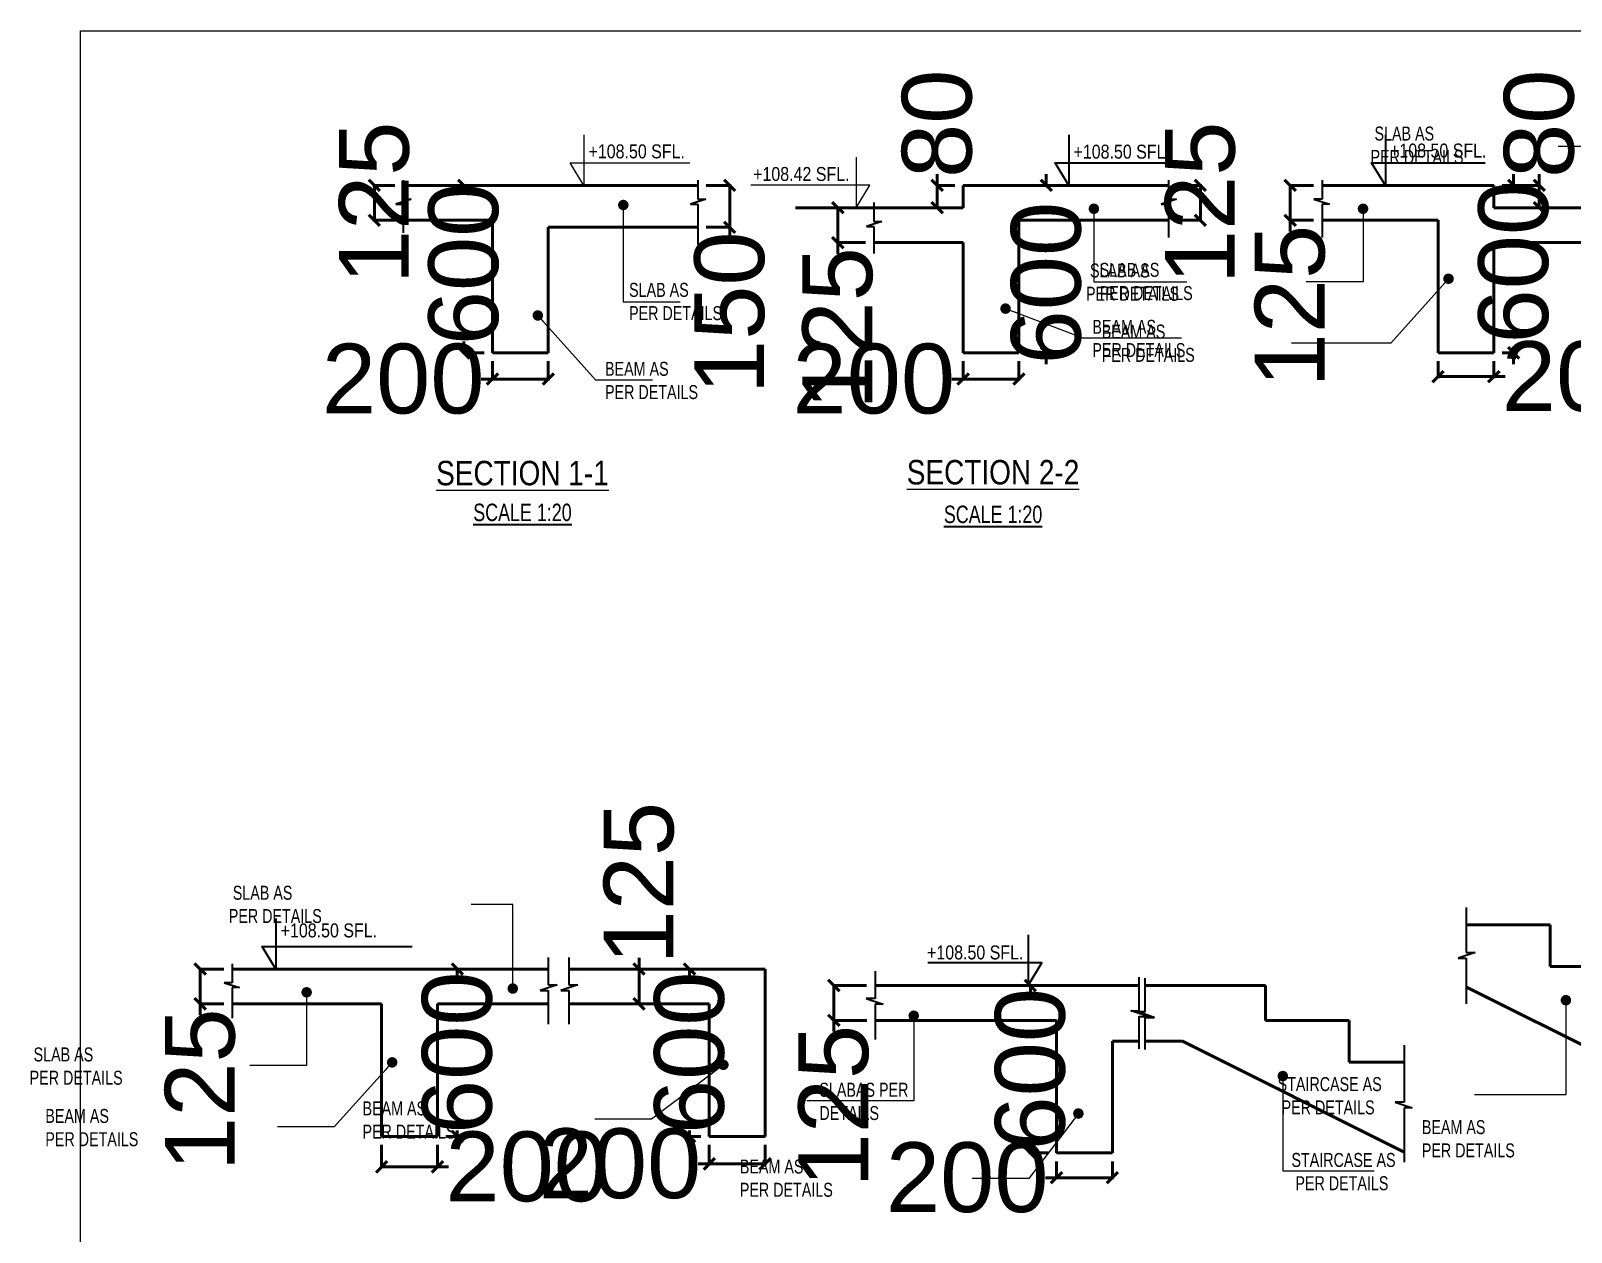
# Model space of a CAD drawing. Header units: millimetres. Extents: x -29 to 37328, y -5 to 79129.
# Drawn here: x 11414 to 16933, y 10582 to 14886 of the extents above; entities that cross this region are included whole.
import ezdxf

# ---------------------------------------------------------------- set-up
doc = ezdxf.new("R2010")
doc.units = ezdxf.units.MM
for name, color, linetype in [('HAT', 8, 'Continuous'), ('S - HATCH', 8, 'Continuous'), ('S - TXT-1', 6, 'Continuous'), ('TEMP', 8, 'Continuous'), ('TEXT', 7, 'Continuous')]:
    doc.layers.add(name, color=color, linetype=linetype)
for name, color, linetype, lineweight in [('S - COL', 5, 'Continuous', 40), ('S - DIM', 253, 'Continuous', 13), ('S - SEC CUT', 5, 'Continuous', 13), ('S - SEC CUT TXT', 1, 'Continuous', 13), ('STR-Stair', 1, 'Continuous', 13)]:
    doc.layers.add(name, color=color, linetype=linetype, lineweight=lineweight)
doc.styles.add('SD', font='ARIALNB.TTF')
doc.styles.add('SED', font='ARIALN.TTF', dxfattribs={"height": 50})
doc.styles.add('SOBHA', font='arial.ttf')
doc.styles.add('sobha.sed', font='swisscl.ttf')
doc.dimstyles.new('S--20', dxfattribs={"dimscale": 20, "dimtxt": 12.5, "dimasz": 2, "dimexe": 0.25, "dimexo": 1.5, "dimgap": 0.1, "dimtad": 0, "dimdec": 0, "dimrnd": 0.0005, "dimzin": 0, "dimdsep": 46, "dimtxsty": 'SOBHA', "dimblk": 'OBLIQUE', "dimcen": 0.09, "dimclrd": 8, "dimclre": 8, "dimclrt": 4, "dimadec": 0, "dimazin": 0, "dimtfac": 1, "dimtdec": 0, "dimtofl": 0, "dimtmove": 0, "dimatfit": 3, "dimfxl": 0.18, "dimtolj": 1, "dimtzin": 0, "dimlwd": -1, "dimlwe": -1, "dimarcsym": 0})
doc.dimstyles.new('S-25', dxfattribs={"dimscale": 25, "dimtxt": 2.5, "dimasz": 1.5, "dimexe": 0.25, "dimexo": 0.5, "dimgap": 0.1, "dimtad": 0, "dimdec": 0, "dimrnd": 0.0005, "dimzin": 0, "dimdsep": 46, "dimtxsty": 'SOBHA', "dimblk": 'OBLIQUE', "dimcen": 0.09, "dimclrd": 8, "dimclre": 8, "dimclrt": 6, "dimadec": 0, "dimazin": 0, "dimtfac": 1, "dimtdec": 0, "dimtofl": 0, "dimtmove": 0, "dimatfit": 3, "dimfxl": 0.18, "dimtolj": 1, "dimtzin": 0, "dimlwd": -1, "dimlwe": -1, "dimarcsym": 0})

# ---------------------------------------------------------------- blocks, each defined once
blk = doc.blocks.new('_Oblique')
at = {"color": 0, "linetype": 'ByBlock', "lineweight": -2}
blk.add_line((-0.5, -0.5), (0.5, 0.5), dxfattribs=at)
blk = doc.blocks.new('*D284')
at = {"layer": 'Defpoints', "color": 0, "transparency": 16777216}
for p in [(12965.5, 14332.1), (13068.4, 14332.1), (13068.4, 13732.1)]:
    blk.add_point(p, dxfattribs=at)
at = {"layer": 'S - COL', "color": 8, "transparency": 16777216}
for p, q in [((13038.4, 14332.1), (12960.5, 14332.1)), ((12965.5, 14332.1), (12965.5, 14329.3)), ((12965.5, 13732.1), (12965.5, 13772.4)), ((13038.4, 13732.1), (12960.5, 13732.1))]:
    blk.add_line(p, q, dxfattribs=at)
at = {"layer": 'S - COL', "color": 8, "transparency": 16777216, "xscale": 40, "yscale": 40, "zscale": 40}
for p, rotation in [((12965.5, 14332.1), 90), ((12965.5, 13732.1), 270)]:
    blk.add_blockref('_Oblique', p, dxfattribs=dict(at, rotation=rotation))
at = {"layer": 'S - COL', "color": 4, "transparency": 16777216, "insert": (12965.5, 14050.9), "char_height": 250, "attachment_point": 5, "rotation": 90, "style": 'SOBHA'}
blk.add_mtext('\\A1;600', dxfattribs=at)
blk = doc.blocks.new('*D285')
at = {"layer": 'Defpoints', "color": 0, "transparency": 16777216}
for p in [(13068.4, 13732.1), (13268.4, 13732.1), (13068.4, 13638.3)]:
    blk.add_point(p, dxfattribs=at)
at = {"layer": 'S - COL', "color": 8, "transparency": 16777216}
for p, q in [((13068.4, 13702.1), (13068.4, 13633.3)), ((13268.4, 13702.1), (13268.4, 13633.3)), ((13068.4, 13638.3), (13028.4, 13638.3)), ((13268.4, 13638.3), (13068.4, 13638.3))]:
    blk.add_line(p, q, dxfattribs=at)
at = {"layer": 'S - COL', "color": 8, "transparency": 16777216, "xscale": 40, "yscale": 40, "zscale": 40, "rotation": 180}
blk.add_blockref('_Oblique', (13068.4, 13638.3), dxfattribs=at)
at = {"layer": 'S - COL', "color": 8, "transparency": 16777216, "xscale": 40, "yscale": 40, "zscale": 40}
blk.add_blockref('_Oblique', (13268.4, 13638.3), dxfattribs=at)
at = {"layer": 'S - COL', "color": 4, "transparency": 16777216, "insert": (12748.5, 13638.3), "char_height": 250, "attachment_point": 5, "style": 'SOBHA'}
blk.add_mtext('\\A1;200', dxfattribs=at)
blk = doc.blocks.new('*D286')
at = {"layer": 'Defpoints', "color": 0, "transparency": 16777216}
for p in [(13804, 14332.1), (13804, 14182.1), (13918.4, 14182.1)]:
    blk.add_point(p, dxfattribs=at)
at = {"layer": 'S - COL', "color": 8, "transparency": 16777216}
for p, q in [((13834, 14332.1), (13923.4, 14332.1)), ((13918.4, 14332.1), (13918.4, 14182.1)), ((13834, 14182.1), (13923.4, 14182.1)), ((13918.4, 14182.1), (13918.4, 14142.1))]:
    blk.add_line(p, q, dxfattribs=at)
at = {"layer": 'S - COL', "color": 8, "transparency": 16777216, "xscale": 40, "yscale": 40, "zscale": 40}
for p, rotation in [((13918.4, 14332.1), 90), ((13918.4, 14182.1), 270)]:
    blk.add_blockref('_Oblique', p, dxfattribs=dict(at, rotation=rotation))
at = {"layer": 'S - COL', "color": 4, "transparency": 16777216, "insert": (13918.4, 13876.1), "char_height": 250, "attachment_point": 5, "rotation": 90, "style": 'SOBHA'}
blk.add_mtext('\\A1;150', dxfattribs=at)
blk = doc.blocks.new('*D287')
at = {"layer": 'Defpoints', "color": 0, "transparency": 16777216}
for p in [(12645.2, 14332.1), (12748.4, 14332.1, 0.4), (12748.4, 14207.1, 0.4)]:
    blk.add_point(p, dxfattribs=at)
at = {"layer": 'S - COL', "color": 8, "transparency": 16777216}
for p, q in [((12718.4, 14332.1), (12640.2, 14332.1)), ((12645.2, 14207.1), (12645.2, 14332.1)), ((12718.4, 14207.1), (12640.2, 14207.1))]:
    blk.add_line(p, q, dxfattribs=at)
at = {"layer": 'S - COL', "color": 8, "transparency": 16777216, "xscale": 40, "yscale": 40, "zscale": 40}
for p, rotation in [((12645.2, 14332.1), 90), ((12645.2, 14207.1), 270)]:
    blk.add_blockref('_Oblique', p, dxfattribs=dict(at, rotation=rotation))
at = {"layer": 'S - COL', "color": 4, "transparency": 16777216, "insert": (12645.2, 14269.6), "char_height": 250, "attachment_point": 5, "rotation": 90, "style": 'SOBHA'}
blk.add_mtext('\\A1;125', dxfattribs=at)
blk = doc.blocks.new('*D288')
at = {"layer": 'Defpoints', "color": 0, "transparency": 16777216}
for p in [(14754.5, 13732.1), (14954.5, 13732.1), (14754.5, 13638.3)]:
    blk.add_point(p, dxfattribs=at)
at = {"layer": 'S - COL', "color": 8, "transparency": 16777216}
for p, q in [((14754.5, 13702.1), (14754.5, 13633.3)), ((14954.5, 13702.1), (14954.5, 13633.3)), ((14754.5, 13638.3), (14714.5, 13638.3)), ((14954.5, 13638.3), (14754.5, 13638.3))]:
    blk.add_line(p, q, dxfattribs=at)
at = {"layer": 'S - COL', "color": 8, "transparency": 16777216, "xscale": 40, "yscale": 40, "zscale": 40, "rotation": 180}
blk.add_blockref('_Oblique', (14754.5, 13638.3), dxfattribs=at)
at = {"layer": 'S - COL', "color": 8, "transparency": 16777216, "xscale": 40, "yscale": 40, "zscale": 40}
blk.add_blockref('_Oblique', (14954.5, 13638.3), dxfattribs=at)
at = {"layer": 'S - COL', "color": 4, "transparency": 16777216, "insert": (14434.6, 13638.3), "char_height": 250, "attachment_point": 5, "style": 'SOBHA'}
blk.add_mtext('\\A1;200', dxfattribs=at)
blk = doc.blocks.new('*D289')
at = {"layer": 'Defpoints', "color": 0, "transparency": 16777216}
for p in [(15490.1, 14332.1), (15490.1, 14207.1), (15604.5, 14207.1)]:
    blk.add_point(p, dxfattribs=at)
at = {"layer": 'S - COL', "color": 8, "transparency": 16777216}
for p, q in [((15520.1, 14332.1), (15609.5, 14332.1)), ((15604.5, 14332.1), (15604.5, 14207.1)), ((15520.1, 14207.1), (15609.5, 14207.1))]:
    blk.add_line(p, q, dxfattribs=at)
at = {"layer": 'S - COL', "color": 8, "transparency": 16777216, "xscale": 40, "yscale": 40, "zscale": 40}
for p, rotation in [((15604.5, 14332.1), 90), ((15604.5, 14207.1), 270)]:
    blk.add_blockref('_Oblique', p, dxfattribs=dict(at, rotation=rotation))
at = {"layer": 'S - COL', "color": 4, "transparency": 16777216, "insert": (15604.5, 14269.6), "char_height": 250, "attachment_point": 5, "rotation": 90, "style": 'SOBHA'}
blk.add_mtext('\\A1;125', dxfattribs=at)
blk = doc.blocks.new('*D290')
at = {"layer": 'Defpoints', "color": 0, "transparency": 16777216}
for p in [(14661.8, 14332.1), (14754.5, 14332.1), (14754.5, 14252.1)]:
    blk.add_point(p, dxfattribs=at)
at = {"layer": 'S - COL', "color": 8, "transparency": 16777216}
for p, q in [((14661.8, 14332.1), (14661.8, 14372.1)), ((14724.5, 14332.1), (14656.8, 14332.1)), ((14661.8, 14252.1), (14661.8, 14332.1)), ((14724.5, 14252.1), (14656.8, 14252.1))]:
    blk.add_line(p, q, dxfattribs=at)
at = {"layer": 'S - COL', "color": 8, "transparency": 16777216, "xscale": 40, "yscale": 40, "zscale": 40}
for p, rotation in [((14661.8, 14332.1), 90), ((14661.8, 14252.1), 270)]:
    blk.add_blockref('_Oblique', p, dxfattribs=dict(at, rotation=rotation))
at = {"layer": 'S - COL', "color": 4, "transparency": 16777216, "insert": (14661.8, 14552.9), "char_height": 250, "attachment_point": 5, "rotation": 90, "style": 'SOBHA'}
blk.add_mtext('\\A1;80', dxfattribs=at)
blk = doc.blocks.new('*D291')
at = {"layer": 'Defpoints', "color": 0, "transparency": 16777216}
for p in [(14954.5, 14332.1), (14954.5, 13732.1), (15052.6, 13732.1)]:
    blk.add_point(p, dxfattribs=at)
at = {"layer": 'S - COL', "color": 8, "transparency": 16777216}
for p, q in [((15052.6, 14332.1), (15052.6, 14372.1)), ((14984.5, 14332.1), (15057.6, 14332.1)), ((14984.5, 13732.1), (15057.6, 13732.1)), ((15052.6, 13732.1), (15052.6, 13692.1))]:
    blk.add_line(p, q, dxfattribs=at)
at = {"layer": 'S - COL', "color": 8, "transparency": 16777216, "xscale": 40, "yscale": 40, "zscale": 40}
for p, rotation in [((15052.6, 14332.1), 270), ((15052.6, 13732.1), 90)]:
    blk.add_blockref('_Oblique', p, dxfattribs=dict(at, rotation=rotation))
at = {"layer": 'S - COL', "color": 4, "transparency": 16777216, "insert": (15052.6, 13982.1), "char_height": 250, "attachment_point": 5, "rotation": 90, "style": 'SOBHA'}
blk.add_mtext('\\A1;600', dxfattribs=at)
blk = doc.blocks.new('*D292')
at = {"layer": 'Defpoints', "color": 0, "transparency": 16777216}
for p in [(14434.5, 14252.1), (14305.6, 14127.1), (14434.5, 14127.1)]:
    blk.add_point(p, dxfattribs=at)
at = {"layer": 'S - COL', "color": 8, "transparency": 16777216}
for p, q in [((14404.5, 14252.1), (14300.6, 14252.1)), ((14305.6, 14252.1), (14305.6, 14127.1)), ((14404.5, 14127.1), (14300.6, 14127.1)), ((14305.6, 14127.1), (14305.6, 14087.1))]:
    blk.add_line(p, q, dxfattribs=at)
at = {"layer": 'S - COL', "color": 8, "transparency": 16777216, "xscale": 40, "yscale": 40, "zscale": 40}
for p, rotation in [((14305.6, 14252.1), 90), ((14305.6, 14127.1), 270)]:
    blk.add_blockref('_Oblique', p, dxfattribs=dict(at, rotation=rotation))
at = {"layer": 'S - COL', "color": 4, "transparency": 16777216, "insert": (14305.6, 13819.7), "char_height": 250, "attachment_point": 5, "rotation": 90, "style": 'SOBHA'}
blk.add_mtext('\\A1;125', dxfattribs=at)
blk = doc.blocks.new('*D295')
at = {"layer": 'Defpoints', "color": 0, "transparency": 16777216}
for p in [(16456.2, 13732.1), (16656.2, 13732.1), (16656.2, 13647.1)]:
    blk.add_point(p, dxfattribs=at)
at = {"layer": 'S - COL', "color": 8, "transparency": 16777216}
for p, q in [((16456.2, 13702.1), (16456.2, 13642.1)), ((16656.2, 13702.1), (16656.2, 13642.1)), ((16456.2, 13647.1), (16656.2, 13647.1)), ((16656.2, 13647.1), (16696.2, 13647.1))]:
    blk.add_line(p, q, dxfattribs=at)
at = {"layer": 'S - COL', "color": 8, "transparency": 16777216, "xscale": 40, "yscale": 40, "zscale": 40, "rotation": 180}
blk.add_blockref('_Oblique', (16456.2, 13647.1), dxfattribs=at)
at = {"layer": 'S - COL', "color": 8, "transparency": 16777216, "xscale": 40, "yscale": 40, "zscale": 40}
blk.add_blockref('_Oblique', (16656.2, 13647.1), dxfattribs=at)
at = {"layer": 'S - COL', "color": 4, "transparency": 16777216, "insert": (16976, 13647.1), "char_height": 250, "attachment_point": 5, "style": 'SOBHA'}
blk.add_mtext('\\A1;200', dxfattribs=at)
blk = doc.blocks.new('*D296')
at = {"layer": 'Defpoints', "color": 0, "transparency": 16777216}
for p in [(16040.5, 14332.1), (15926.2, 14207.1), (16040.5, 14207.1)]:
    blk.add_point(p, dxfattribs=at)
at = {"layer": 'S - COL', "color": 8, "transparency": 16777216}
for p, q in [((16010.5, 14332.1), (15921.2, 14332.1)), ((15926.2, 14332.1), (15926.2, 14207.1)), ((16010.5, 14207.1), (15921.2, 14207.1)), ((15926.2, 14207.1), (15926.2, 14167.1))]:
    blk.add_line(p, q, dxfattribs=at)
at = {"layer": 'S - COL', "color": 8, "transparency": 16777216, "xscale": 40, "yscale": 40, "zscale": 40}
for p, rotation in [((15926.2, 14332.1), 90), ((15926.2, 14207.1), 270)]:
    blk.add_blockref('_Oblique', p, dxfattribs=dict(at, rotation=rotation))
at = {"layer": 'S - COL', "color": 4, "transparency": 16777216, "insert": (15926.2, 13899.7), "char_height": 250, "attachment_point": 5, "rotation": 90, "style": 'SOBHA'}
blk.add_mtext('\\A1;125', dxfattribs=at)
blk = doc.blocks.new('*D297')
at = {"layer": 'Defpoints', "color": 0, "transparency": 16777216}
for p in [(16656.2, 14332.1), (16818.8, 14332.1), (16656.2, 14252.1)]:
    blk.add_point(p, dxfattribs=at)
at = {"layer": 'S - COL', "color": 8, "transparency": 16777216}
for p, q in [((16818.8, 14332.1), (16818.8, 14372.1)), ((16686.2, 14332.1), (16823.8, 14332.1)), ((16818.8, 14252.1), (16818.8, 14332.1)), ((16686.2, 14252.1), (16823.8, 14252.1))]:
    blk.add_line(p, q, dxfattribs=at)
at = {"layer": 'S - COL', "color": 8, "transparency": 16777216, "xscale": 40, "yscale": 40, "zscale": 40}
for p, rotation in [((16818.8, 14332.1), 90), ((16818.8, 14252.1), 270)]:
    blk.add_blockref('_Oblique', p, dxfattribs=dict(at, rotation=rotation))
at = {"layer": 'S - COL', "color": 4, "transparency": 16777216, "insert": (16818.8, 14552.9), "char_height": 250, "attachment_point": 5, "rotation": 90, "style": 'SOBHA'}
blk.add_mtext('\\A1;80', dxfattribs=at)
blk = doc.blocks.new('*D298')
at = {"layer": 'Defpoints', "color": 0, "transparency": 16777216}
for p in [(16656.2, 14332.1), (16656.2, 13732.1), (16727.1, 13732.1)]:
    blk.add_point(p, dxfattribs=at)
at = {"layer": 'S - COL', "color": 8, "transparency": 16777216}
for p, q in [((16727.1, 14332.1), (16727.1, 14372.1)), ((16686.2, 14332.1), (16732.1, 14332.1)), ((16686.2, 13732.1), (16732.1, 13732.1)), ((16727.1, 13732.1), (16727.1, 13692.1))]:
    blk.add_line(p, q, dxfattribs=at)
at = {"layer": 'S - COL', "color": 8, "transparency": 16777216, "xscale": 40, "yscale": 40, "zscale": 40}
for p, rotation in [((16727.1, 14332.1), 270), ((16727.1, 13732.1), 90)]:
    blk.add_blockref('_Oblique', p, dxfattribs=dict(at, rotation=rotation))
at = {"layer": 'S - COL', "color": 4, "transparency": 16777216, "insert": (16727.1, 14057.1), "char_height": 250, "attachment_point": 5, "rotation": 90, "style": 'SOBHA'}
blk.add_mtext('\\A1;600', dxfattribs=at)
blk = doc.blocks.new('*D302')
at = {"layer": 'Defpoints', "color": 0, "transparency": 16777216}
for p in [(12671.3, 10924.8), (12871.3, 10924.8), (12871.3, 10815.9)]:
    blk.add_point(p, dxfattribs=at)
at = {"layer": 'S - COL', "color": 8, "transparency": 16777216}
for p, q in [((12671.3, 10894.8), (12671.3, 10810.9)), ((12871.3, 10894.8), (12871.3, 10810.9)), ((12671.3, 10815.9), (12871.3, 10815.9)), ((12871.3, 10815.9), (12911.3, 10815.9))]:
    blk.add_line(p, q, dxfattribs=at)
at = {"layer": 'S - COL', "color": 8, "transparency": 16777216, "xscale": 40, "yscale": 40, "zscale": 40, "rotation": 180}
blk.add_blockref('_Oblique', (12671.3, 10815.9), dxfattribs=at)
at = {"layer": 'S - COL', "color": 8, "transparency": 16777216, "xscale": 40, "yscale": 40, "zscale": 40}
blk.add_blockref('_Oblique', (12871.3, 10815.9), dxfattribs=at)
at = {"layer": 'S - COL', "color": 4, "transparency": 16777216, "insert": (13191.2, 10815.9), "char_height": 250, "attachment_point": 5, "style": 'SOBHA'}
blk.add_mtext('\\A1;200', dxfattribs=at)
blk = doc.blocks.new('*D303')
at = {"layer": 'Defpoints', "color": 0, "transparency": 16777216}
for p in [(12135.7, 11524.8), (12021.3, 11399.8), (12135.7, 11399.8)]:
    blk.add_point(p, dxfattribs=at)
at = {"layer": 'S - COL', "color": 8, "transparency": 16777216}
for p, q in [((12105.7, 11524.8), (12016.3, 11524.8)), ((12021.3, 11524.8), (12021.3, 11399.8)), ((12105.7, 11399.8), (12016.3, 11399.8)), ((12021.3, 11399.8), (12021.3, 11359.8))]:
    blk.add_line(p, q, dxfattribs=at)
at = {"layer": 'S - COL', "color": 8, "transparency": 16777216, "xscale": 40, "yscale": 40, "zscale": 40}
for p, rotation in [((12021.3, 11524.8), 90), ((12021.3, 11399.8), 270)]:
    blk.add_blockref('_Oblique', p, dxfattribs=dict(at, rotation=rotation))
at = {"layer": 'S - COL', "color": 4, "transparency": 16777216, "insert": (12021.3, 11092.5), "char_height": 250, "attachment_point": 5, "rotation": 90, "style": 'SOBHA'}
blk.add_mtext('\\A1;125', dxfattribs=at)
blk = doc.blocks.new('*D304')
at = {"layer": 'Defpoints', "color": 0, "transparency": 16777216}
for p in [(12871.3, 11524.8), (12871.3, 10924.8), (12942.3, 10924.8)]:
    blk.add_point(p, dxfattribs=at)
at = {"layer": 'S - COL', "color": 8, "transparency": 16777216}
for p, q in [((12901.3, 11524.8), (12947.3, 11524.8)), ((12942.3, 11524.8), (12942.3, 11503.2)), ((12942.3, 10924.8), (12942.3, 10946.4)), ((12901.3, 10924.8), (12947.3, 10924.8))]:
    blk.add_line(p, q, dxfattribs=at)
at = {"layer": 'S - COL', "color": 8, "transparency": 16777216, "xscale": 40, "yscale": 40, "zscale": 40}
for p, rotation in [((12942.3, 11524.8), 90), ((12942.3, 10924.8), 270)]:
    blk.add_blockref('_Oblique', p, dxfattribs=dict(at, rotation=rotation))
at = {"layer": 'S - COL', "color": 4, "transparency": 16777216, "insert": (12942.3, 11224.8), "char_height": 250, "attachment_point": 5, "rotation": 90, "style": 'SOBHA'}
blk.add_mtext('\\A1;600', dxfattribs=at)
blk = doc.blocks.new('*D305')
at = {"layer": 'Defpoints', "color": 0, "transparency": 16777216}
for p in [(13845.1, 10924.8), (14045.1, 10924.8), (13845.1, 10827)]:
    blk.add_point(p, dxfattribs=at)
at = {"layer": 'S - COL', "color": 8, "transparency": 16777216}
for p, q in [((13845.1, 10894.8), (13845.1, 10822)), ((14045.1, 10894.8), (14045.1, 10822)), ((13845.1, 10827), (13805.1, 10827)), ((14045.1, 10827), (13845.1, 10827))]:
    blk.add_line(p, q, dxfattribs=at)
at = {"layer": 'S - COL', "color": 8, "transparency": 16777216, "xscale": 40, "yscale": 40, "zscale": 40, "rotation": 180}
blk.add_blockref('_Oblique', (13845.1, 10827), dxfattribs=at)
at = {"layer": 'S - COL', "color": 8, "transparency": 16777216, "xscale": 40, "yscale": 40, "zscale": 40}
blk.add_blockref('_Oblique', (14045.1, 10827), dxfattribs=at)
at = {"layer": 'S - COL', "color": 4, "transparency": 16777216, "insert": (13525.2, 10827), "char_height": 250, "attachment_point": 5, "style": 'SOBHA'}
blk.add_mtext('\\A1;200', dxfattribs=at)
blk = doc.blocks.new('*D306')
at = {"layer": 'Defpoints', "color": 0, "transparency": 16777216}
for p in [(13845.1, 11524.8), (13774.2, 10924.8), (13845.1, 10924.8)]:
    blk.add_point(p, dxfattribs=at)
at = {"layer": 'S - COL', "color": 8, "transparency": 16777216}
for p, q in [((13815.1, 11524.8), (13769.2, 11524.8)), ((13774.2, 11524.8), (13774.2, 11503.2)), ((13774.2, 10924.8), (13774.2, 10946.4)), ((13815.1, 10924.8), (13769.2, 10924.8))]:
    blk.add_line(p, q, dxfattribs=at)
at = {"layer": 'S - COL', "color": 8, "transparency": 16777216, "xscale": 40, "yscale": 40, "zscale": 40}
for p, rotation in [((13774.2, 11524.8), 90), ((13774.2, 10924.8), 270)]:
    blk.add_blockref('_Oblique', p, dxfattribs=dict(at, rotation=rotation))
at = {"layer": 'S - COL', "color": 4, "transparency": 16777216, "insert": (13774.2, 11224.8), "char_height": 250, "attachment_point": 5, "rotation": 90, "style": 'SOBHA'}
blk.add_mtext('\\A1;600', dxfattribs=at)
blk = doc.blocks.new('*D307')
at = {"layer": 'Defpoints', "color": 0, "transparency": 16777216}
for p in [(13593.5, 11524.8), (13731.4, 11524.8, 1.5), (13731.4, 11399.8, 1.5)]:
    blk.add_point(p, dxfattribs=at)
at = {"layer": 'S - COL', "color": 8, "transparency": 16777216}
for p, q in [((13593.5, 11524.8), (13593.5, 11564.8)), ((13701.4, 11524.8), (13588.5, 11524.8)), ((13593.5, 11399.8), (13593.5, 11524.8)), ((13701.4, 11399.8), (13588.5, 11399.8))]:
    blk.add_line(p, q, dxfattribs=at)
at = {"layer": 'S - COL', "color": 8, "transparency": 16777216, "xscale": 40, "yscale": 40, "zscale": 40}
for p, rotation in [((13593.5, 11524.8), 90), ((13593.5, 11399.8), 270)]:
    blk.add_blockref('_Oblique', p, dxfattribs=dict(at, rotation=rotation))
at = {"layer": 'S - COL', "color": 4, "transparency": 16777216, "insert": (13593.5, 11832.2), "char_height": 250, "attachment_point": 5, "rotation": 90, "style": 'SOBHA'}
blk.add_mtext('\\A1;125', dxfattribs=at)
blk = doc.blocks.new('*D245')
at = {"layer": 'Defpoints', "color": 0, "transparency": 16777216}
for p in [(15089.2, 10865.8), (15289.2, 10865.8), (15089.2, 10777.3)]:
    blk.add_point(p, dxfattribs=at)
at = {"layer": 'S - COL', "color": 8, "transparency": 16777216}
for p, q in [((15089.2, 10835.8), (15089.2, 10772.3)), ((15289.2, 10835.8), (15289.2, 10772.3)), ((15089.2, 10777.3), (15049.2, 10777.3)), ((15289.2, 10777.3), (15089.2, 10777.3))]:
    blk.add_line(p, q, dxfattribs=at)
at = {"layer": 'S - COL', "color": 8, "transparency": 16777216, "xscale": 40, "yscale": 40, "zscale": 40, "rotation": 180}
blk.add_blockref('_Oblique', (15089.2, 10777.3), dxfattribs=at)
at = {"layer": 'S - COL', "color": 8, "transparency": 16777216, "xscale": 40, "yscale": 40, "zscale": 40}
blk.add_blockref('_Oblique', (15289.2, 10777.3), dxfattribs=at)
at = {"layer": 'S - COL', "color": 4, "transparency": 16777216, "insert": (14769.3, 10777.3), "char_height": 250, "attachment_point": 5, "style": 'SOBHA'}
blk.add_mtext('\\A1;200', dxfattribs=at)
blk = doc.blocks.new('*D369')
at = {"layer": 'Defpoints', "color": 0, "transparency": 16777216}
for p in [(14439, 11465.8, 0.8), (14291.2, 11340.8), (14439.1, 11340.8, 0.8)]:
    blk.add_point(p, dxfattribs=at)
at = {"layer": 'S - COL', "color": 8, "transparency": 16777216}
for p, q in [((14409, 11465.8), (14286.2, 11465.8)), ((14291.2, 11465.8), (14291.2, 11340.8)), ((14409.1, 11340.8), (14286.2, 11340.8)), ((14291.2, 11340.8), (14291.2, 11300.8))]:
    blk.add_line(p, q, dxfattribs=at)
at = {"layer": 'S - COL', "color": 8, "transparency": 16777216, "xscale": 40, "yscale": 40, "zscale": 40}
for p, rotation in [((14291.2, 11465.8), 90), ((14291.2, 11340.8), 270)]:
    blk.add_blockref('_Oblique', p, dxfattribs=dict(at, rotation=rotation))
at = {"layer": 'S - COL', "color": 4, "transparency": 16777216, "insert": (14291.2, 11033.5), "char_height": 250, "attachment_point": 5, "rotation": 90, "style": 'SOBHA'}
blk.add_mtext('\\A1;125', dxfattribs=at)
blk = doc.blocks.new('*D370')
at = {"layer": 'Defpoints', "color": 0, "transparency": 16777216}
for p in [(14995.6, 11465.8), (15089.2, 11465.8, 0.4), (15089.2, 10865.8, 0.4)]:
    blk.add_point(p, dxfattribs=at)
at = {"layer": 'S - COL', "color": 8, "transparency": 16777216}
for p, q in [((15059.2, 11465.8), (14990.6, 11465.8)), ((14995.6, 11465.8), (14995.6, 11444.3)), ((14995.6, 10865.8), (14995.6, 10887.4)), ((15059.2, 10865.8), (14990.6, 10865.8))]:
    blk.add_line(p, q, dxfattribs=at)
at = {"layer": 'S - COL', "color": 8, "transparency": 16777216, "xscale": 40, "yscale": 40, "zscale": 40}
for p, rotation in [((14995.6, 11465.8), 90), ((14995.6, 10865.8), 270)]:
    blk.add_blockref('_Oblique', p, dxfattribs=dict(at, rotation=rotation))
at = {"layer": 'S - COL', "color": 4, "transparency": 16777216, "insert": (14995.6, 11165.8), "char_height": 250, "attachment_point": 5, "rotation": 90, "style": 'SOBHA'}
blk.add_mtext('\\A1;600', dxfattribs=at)

msp = doc.modelspace()

# ---------------------------------------------------------------- linework, layer by layer
at = {"layer": 'HAT'}
for p, q in [((16557.4, 11745.1, 0.8), (16557.4, 11584.5, 0.8)), ((13268.4, 11565.6), (13268.4, 11468)), ((13342.4, 11565.6), (13342.4, 11468)), ((16589.3, 11584.5, 0.8), (16528.7, 11563.8, 0.8)), ((16528.7, 11563.8, 0.8), (16557.4, 11563.8, 0.8)), ((16557.4, 11584.5, 0.8), (16589.3, 11584.5, 0.8)), ((16557.4, 11563.8, 0.8), (16557.4, 11400.5, 0.8)), ((14439, 11516.8, 0.4), (14439, 11419.3, 0.4)), ((13300.3, 11468), (13239.7, 11447.3)), ((13239.7, 11447.3), (13268.4, 11447.3)), ((13268.4, 11447.3), (13268.3, 11326.8)), ((13268.4, 11468), (13300.3, 11468)), ((13374.3, 11468), (13313.8, 11447.3)), ((13313.8, 11447.3), (13342.4, 11447.3)), ((13342.4, 11468), (13374.3, 11468)), ((13342.4, 11447.3), (13342.4, 11326.8)), ((14439, 11419.3, 0.4), (14407.2, 11419.3, 0.4)), ((14407.2, 11419.3, 0.4), (14467.7, 11398.5, 0.4)), ((14439, 11398.5, 0.4), (14439.1, 11272.7, 0.4)), ((14467.7, 11398.5, 0.4), (14439, 11398.5, 0.4)), ((16334.7, 11252.5, 0.4), (16334.7, 11048, 0.4)), ((16334.7, 11048, 0.4), (16302.8, 11048, 0.4)), ((16302.8, 11048, 0.4), (16363.3, 11027.3, 0.4)), ((16363.3, 11027.3, 0.4), (16334.7, 11027.3, 0.4)), ((16334.7, 11027.3, 0.4), (16334.7, 10833.4, 0.4))]:
    msp.add_line(p, q, dxfattribs=at)
at = {"layer": 'HAT', "elevation": 0.4}
for points in [[(15385.2, 11238.9), (15385.2, 11354.5), (15417, 11354.5), (15356.5, 11375.2), (15385.2, 11375.2), (15385.1, 11495.4)], [(15407.3, 11235.9), (15407.3, 11351.5), (15439.2, 11351.5), (15378.6, 11372.3), (15407.3, 11372.3), (15407.2, 11492.4)]]:
    msp.add_lwpolyline(points, dxfattribs=at)
at = {"layer": 'S - COL', "linetype": 'ByBlock'}
for p, q in [((12748.4, 14332.1, 0.4), (13804, 14332.1, 0.4)), ((14754.5, 14332.1, 0.4), (14954.5, 14332.1, 0.4)), ((14954.5, 14332.1, 0.4), (15490.1, 14332.1, 0.4)), ((16456.2, 14332.1, 0.4), (16040.5, 14332.1, 0.4)), ((16656.2, 14332.1, 0.4), (16456.2, 14332.1, 0.4)), ((14434.5, 14252.1, 0.4), (14754.5, 14252.1, 0.4)), ((17359, 14252.1, 0.4), (16656.2, 14252.1, 0.4)), ((13068.4, 13732.1, 0.4), (13268.4, 13732.1, 0.4)), ((14754.5, 13732.1, 0.4), (14954.5, 13732.1, 0.4)), ((16656.2, 13732.1, 0.4), (16456.2, 13732.1, 0.4)), ((12671.3, 11524.8), (12135.7, 11524.8)), ((12871.3, 11524.8), (12671.3, 11524.8)), ((13268.4, 11524.8), (12871.3, 11524.8)), ((13845.1, 11524.8, 0.4), (13342.4, 11524.8)), ((13845.1, 11524.8, 0.4), (14045.1, 11524.8, 0.4)), ((12871.3, 10924.8), (12671.3, 10924.8)), ((13845.1, 10924.8, 0.4), (14045.1, 10924.8, 0.4))]:
    msp.add_line(p, q, dxfattribs=at)
at = {"layer": 'S - COL'}
for p, q in [((14754.5, 14332.1, 0.4), (14754.5, 14252.1, 0.4)), ((16656.2, 14332.1, 0.4), (16656.2, 14252.1, 0.4)), ((13068.4, 14207.1, 0.4), (12748.4, 14207.1, 0.4)), ((13068.4, 14207.1, 0.4), (13068.4, 13732.1, 0.4)), ((14954.5, 14207.1, 0.4), (14954.5, 13732.1, 0.4)), ((15490.1, 14207.1, 0.4), (14954.5, 14207.1, 0.4)), ((16040.5, 14207.1, 0.4), (16456.2, 14207.1, 0.4)), ((16456.2, 14207.1, 0.4), (16456.2, 13732.1, 0.4)), ((13268.4, 14182.1, 0.4), (13268.4, 13732.1, 0.4)), ((13804, 14182.1, 0.4), (13268.4, 14182.1, 0.4)), ((14754.5, 14127.1, 0.4), (14434.5, 14127.1, 0.4)), ((14754.5, 14127.1, 0.4), (14754.5, 13732.1, 0.4)), ((16656.2, 14127.1, 0.4), (16656.2, 13732.1, 0.4)), ((16656.2, 14127.1, 0.4), (17359, 14127.1, 0.4)), ((16858.2, 11683.4, 0.8), (16558.2, 11683.4, 0.8)), ((16858.2, 11683.4, 0.8), (16858.2, 11533.4, 0.8)), ((14045.1, 11524.8, 0.4), (14045.1, 10924.8, 0.4)), ((16858.2, 11533.4, 0.8), (17158.2, 11533.4, 0.8)), ((15385.1, 11465.8, 0.4), (14439, 11465.8, 0.4)), ((15838.2, 11465.8, 0.4), (15407.2, 11465.8, 0.4)), ((15838.2, 11465.8, 0.4), (15838.2, 11340.8, 0.4)), ((16558.2, 11459.8, 0.8), (17111, 11183.4, 0.8)), ((12135.7, 11399.8), (12671.3, 11399.8)), ((12671.3, 11399.8), (12671.3, 10924.8)), ((12871.3, 11399.8), (12871.3, 10924.8)), ((12871.3, 11399.8), (13268.4, 11399.8)), ((13342.4, 11399.8), (13845.1, 11399.8, 0.4)), ((13845.1, 11399.8, 0.4), (13845.1, 10924.8, 0.4)), ((15089.2, 11340.8, 0.4), (14439.1, 11340.8, 0.4)), ((15089.2, 11340.8, 0.4), (15089.2, 10865.8, 0.4)), ((16138.2, 11340.8, 0.4), (15838.2, 11340.8, 0.4)), ((16138.2, 11340.8, 0.4), (16138.2, 11190.8, 0.4)), ((15289.2, 11265.8, 0.4), (15289.2, 10865.8, 0.4)), ((15385.2, 11265.8, 0.4), (15289.2, 11265.8, 0.4)), ((15540.9, 11265.8, 0.4), (15407.3, 11265.8, 0.4)), ((16334.7, 10869, 0.4), (15540.9, 11265.8, 0.4)), ((16333.9, 11190.8, 0.4), (16138.2, 11190.8, 0.4)), ((15289.2, 10865.8, 0.4), (15089.2, 10865.8, 0.4))]:
    msp.add_line(p, q, dxfattribs=at)
at = {"layer": 'S - COL', "color": 8, "linetype": 'ByBlock'}
msp.add_line((14434.5, 14252.1, 0.4), (14154, 14252.1, 0.4), dxfattribs=at)
at = {"layer": 'S - HATCH'}
for p, q in [((12748.4, 14350.5, 0.4), (12748.4, 14282.5, 0.4)), ((13804, 14350.5, 0.4), (13804, 14282.5, 0.4)), ((15490.1, 14350.5, 0.4), (15490.1, 14282.5, 0.4)), ((16040.5, 14350.5, 0.4), (16040.5, 14282.5, 0.4)), ((12777.3, 14282.5, 0.4), (12722.1, 14265.2, 0.4)), ((12722.1, 14265.2, 0.4), (12748.4, 14265.2, 0.4)), ((12748.4, 14282.5, 0.4), (12777.3, 14282.5, 0.4)), ((12748.4, 14265.2, 0.4), (12748.4, 14162.7, 0.4)), ((13833, 14282.5, 0.4), (13777.8, 14265.2, 0.4)), ((13777.8, 14265.2, 0.4), (13804, 14265.2, 0.4)), ((13804, 14282.5, 0.4), (13833, 14282.5, 0.4)), ((13804, 14265.2, 0.4), (13804, 14120.9, 0.4)), ((14434.5, 14270.5, 0.4), (14434.5, 14202.5, 0.4)), ((15519.1, 14282.5, 0.4), (15463.9, 14265.2, 0.4)), ((15463.9, 14265.2, 0.4), (15490.1, 14265.2, 0.4)), ((15490.1, 14282.5, 0.4), (15519.1, 14282.5, 0.4)), ((15490.1, 14265.2, 0.4), (15490.1, 14145.9, 0.4)), ((16040.5, 14282.5, 0.4), (16011.5, 14282.5, 0.4)), ((16011.5, 14282.5, 0.4), (16066.7, 14265.2, 0.4)), ((16040.5, 14265.2, 0.4), (16040.5, 14145.9, 0.4)), ((16066.7, 14265.2, 0.4), (16040.5, 14265.2, 0.4)), ((14463.4, 14202.5, 0.4), (14408.2, 14185.2, 0.4)), ((14408.2, 14185.2, 0.4), (14434.5, 14185.2, 0.4)), ((14434.5, 14202.5, 0.4), (14463.4, 14202.5, 0.4)), ((14434.5, 14185.2, 0.4), (14434.5, 14087.7, 0.4)), ((12135.7, 11543.3), (12135.7, 11475.3)), ((12135.7, 11475.3), (12106.7, 11475.3)), ((12106.7, 11475.3), (12161.9, 11458)), ((12135.7, 11458), (12135.7, 11348.7)), ((12161.9, 11458), (12135.7, 11458))]:
    msp.add_line(p, q, dxfattribs=at)
at = {"layer": 'S - SEC CUT', "color": 9}
msp.add_lwpolyline([(13395.5, 14513.3), (13395.5, 14332.1), (13346.5, 14413.3), (13775.5, 14413.3)], dxfattribs=at)
at = {"layer": 'S - SEC CUT', "color": 9, "elevation": 0.4}
msp.add_lwpolyline([(14371.6, 14433.3), (14371.6, 14252.1), (14420.6, 14333.3), (13993.5, 14333.3)], dxfattribs=at)
at = {"layer": 'STR-Stair', "linetype": 'ByBlock'}
msp.add_lwpolyline([(11592.9, 14886), (20923.5, 14886), (20923.5, 6051.2), (11592.9, 6051.2)], close=True, dxfattribs=at)
at = {"layer": 'TEMP', "elevation": 0.4}
for points in [[(15133.3, 14513.3), (15133.3, 14332.1), (15084.2, 14413.3), (15501.4, 14413.3)], [(16267.4, 14513.3), (16267.4, 14332.1), (16218.3, 14413.3), (16625.5, 14413.3)], [(14987.7, 11647.1), (14987.7, 11465.8), (15036.7, 11547), (14627.6, 11547)]]:
    msp.add_lwpolyline(points, dxfattribs=at)
at = {"layer": 'TEMP'}
msp.add_lwpolyline([(12292.5, 11706.1), (12292.5, 11524.8), (12243.5, 11606), (12780.6, 11606)], dxfattribs=at)

# ---------------------------------------------------------------- texts
at = {"layer": 'S - SEC CUT', "color": 4, "char_height": 50, "width": 408.126, "style": 'SED'}
for s, insert, attachment_point in [('+108.50 SFL.', (13412.4, 14479.1), 1), ('+108.50 SFL.', (15150.1, 14478, 0.4), 1), ('+108.50 SFL.', (16284.2, 14482, 0.4), 1), ('+108.42 SFL.', (14347.7, 14398, 0.4), 3), ('+108.50 SFL.', (12309.4, 11688.2), 1), ('+108.50 SFL.', (14970.8, 11609.2, 0.4), 3)]:
    msp.add_mtext(s, dxfattribs=dict(at, insert=insert, attachment_point=attachment_point))
at = {"layer": 'S - SEC CUT TXT', "color": 1, "linetype": 'ByBlock', "char_height": 87.5, "width": 1177.794, "attachment_point": 1, "rotation": 0.0107, "style": 'SD'}
for s, insert in [('{\\fArial Narrow|b0|i0|c0|p34;\\LSECTION 1-1}', (12866.6, 13345.3, 0.4)), ('{\\fArial Narrow|b0|i0|c0|p34;\\LSECTION 2-2}', (14552.7, 13348.3, 0.4))]:
    msp.add_mtext(s, dxfattribs=dict(at, insert=insert))
at = {"layer": 'S - TXT-1', "char_height": 50, "style": 'sobha.sed'}
for s, insert, width, attachment_point in [('\\pxqj; SLAB AS\\PPER DETAILS', (17216, 14408.8, 0.4), 1001.801, 9), ('\\pxqj; SLAB AS\\PPER DETAILS', (16166.7, 13918.2, 0.4), 971.801, 9), ('\\pxqj;SLAB AS\\PPER DETAILS', (15243.9, 13920.6, 0.4), 971.801, 7), ('\\pxqj;SLAB AS\\PPER DETAILS', (13557.8, 13848.8, 0.4), 971.801, 7), ('\\pxqj;BEAM AS\\PPER DETAILS', (15217.7, 13716.4, 0.4), 1001.801, 7), ('\\pxqj;BEAM AS\\PPER DETAILS', (16252.9, 13699.3, 0.4), 1001.801, 9), ('\\pxqj;BEAM AS\\PPER DETAILS', (13471.6, 13566, 0.4), 1001.801, 7), ('\\pxqj; SLAB AS\\PPER DETAILS', (13125.4, 11689), 1001.801, 9), ('\\pxqj; SLAB AS\\PPER DETAILS', (12381.9, 11109.7), 971.801, 9), ('\\pxql; SLABAS PER\\P DETAILS', (14873.9, 10983.2, 0.4), 648.607, 9), ('\\pxqj;STAIRCASE AS\\P PER DETAILS', (16883.2, 11003.4, 0.8), 1001.801, 9), ('\\pxqj;BEAM AS\\PPER DETAILS', (13604.4, 10916.5, 0.4), 1001.801, 9), ('\\pxqj;BEAM AS\\PPER DETAILS', (12468.1, 10889.4), 1001.801, 9), ('\\pxqj;BEAM AS\\PPER DETAILS', (17399.9, 10849.3, 0.8), 1001.801, 9), ('\\pxqj;BEAM AS\\PPER DETAILS', (14956.4, 10708.2, 0.4), 1001.801, 9), ('\\pxqj;STAIRCASE AS\\P PER DETAILS', (15930.9, 10731.7, 0.4), 1001.801, 7)]:
    msp.add_mtext(s, dxfattribs=dict(at, insert=insert, width=width, attachment_point=attachment_point))
at = {"layer": 'TEXT', "char_height": 62.5, "width": 1805.445, "attachment_point": 9, "style": 'sobha.sed'}
for insert in [(14805, 13128.6, 0.4), (16491.1, 13121.6, 0.4)]:
    msp.add_mtext('\\pxql;{\\LSCALE 1:20}', dxfattribs=dict(at, insert=insert))

# ---------------------------------------------------------------- dimensions: what is measured, and where the dimension line sits
at = {"layer": 'S - COL'}
for base, p1, p2, picture, middle in [((14661.8, 14332.1, 0.4), (14754.5, 14252.1, 0.4), (14754.5, 14332.1, 0.4), '*D290', (14661.8, 14552.9, 0.4)), ((12645.2, 14332.1), (12748.4, 14207.1, 0.4), (12748.4, 14332.1, 0.4), '*D287', (12645.2, 14269.6)), ((15604.5, 14207.1, 0.4), (15490.1, 14332.1, 0.4), (15490.1, 14207.1, 0.4), '*D289', (15604.5, 14269.6, 0.4)), ((12965.5, 14332.1, 0.4), (13068.4, 13732.1, 0.4), (13068.4, 14332.1, 0.4), '*D284', (12965.5, 14050.9, 0.4)), ((15052.6, 13732.1, 0.4), (14954.5, 14332.1, 0.4), (14954.5, 13732.1, 0.4), '*D291', (15052.6, 13982.1, 0.4)), ((16727.1, 13732.1, 0.4), (16656.2, 14332.1, 0.4), (16656.2, 13732.1, 0.4), '*D298', (16727.1, 14057.1, 0.4)), ((13593.5, 11524.8, -1.2), (13731.4, 11399.8, 0.4), (13731.4, 11524.8, 0.4), '*D307', (13593.5, 11832.2, -1.2))]:
    dim = msp.add_linear_dim(base=base, p1=p1, p2=p2, angle=90, dimstyle='S--20', dxfattribs=at)
    dim.commit()
    dim.dimension.update_dxf_attribs({"geometry": picture, "text_midpoint": middle, "dimtype": 160})
for base, p1, p2, angle, picture, middle in [((16818.8, 14332.1, 0.4), (16656.2, 14252.1, 0.4), (16656.2, 14332.1, 0.4), 90, '*D297', (16818.8, 14552.9, 0.4)), ((13918.4, 14182.1, 0.4), (13804, 14332.1, 0.4), (13804, 14182.1, 0.4), 90, '*D286', (13918.4, 13876.1, 0.4)), ((15926.2, 14207.1, 0.4), (16040.5, 14332.1, 0.4), (16040.5, 14207.1, 0.4), 90, '*D296', (15926.2, 13899.7, 0.4)), ((14305.6, 14127.1, 0.4), (14434.5, 14252.1, 0.4), (14434.5, 14127.1, 0.4), 90, '*D292', (14305.6, 13819.7, 0.4)), ((13068.4, 13638.3, 0.4), (13268.4, 13732.1, 0.4), (13068.4, 13732.1, 0.4), 180, '*D285', (12748.5, 13638.3, 0.4)), ((14754.5, 13638.3, 0.4), (14954.5, 13732.1, 0.4), (14754.5, 13732.1, 0.4), 180, '*D288', (14434.6, 13638.3, 0.4)), ((12021.3, 11399.8), (12135.7, 11524.8), (12135.7, 11399.8), 90, '*D303', (12021.3, 11092.5)), ((12942.3, 10924.8), (12871.3, 11524.8), (12871.3, 10924.8), 90, '*D304', (12942.3, 11224.8)), ((13774.2, 10924.8, 0.4), (13845.1, 11524.8, 0.4), (13845.1, 10924.8, 0.4), 90, '*D306', (13774.2, 11224.8, 0.4)), ((14291.2, 11340.8, -0.4), (14439, 11465.8, 0.4), (14439.1, 11340.8, 0.4), 90, '*D369', (14291.2, 11033.5, -0.4)), ((14995.6, 11465.8, 0), (15089.2, 10865.8, 0.4), (15089.2, 11465.8, 0.4), 90, '*D370', (14995.6, 11165.8, 0)), ((13845.1, 10827, 0.4), (14045.1, 10924.8, 0.4), (13845.1, 10924.8, 0.4), 180, '*D305', (13525.2, 10827, 0.4)), ((15089.2, 10777.3, 0.4), (15289.2, 10865.8, 0.4), (15089.2, 10865.8, 0.4), 180, '*D245', (14769.3, 10777.3, 0.4))]:
    dim = msp.add_linear_dim(base=base, p1=p1, p2=p2, angle=angle, dimstyle='S--20', dxfattribs=at)
    dim.commit()
    dim.dimension.update_dxf_attribs({"geometry": picture, "text_midpoint": middle})
for base, p1, p2, picture, middle in [((16656.2, 13647.1, 0.4), (16456.2, 13732.1, 0.4), (16656.2, 13732.1, 0.4), '*D295', (16976, 13647.1, 0.4)), ((12871.3, 10815.9), (12671.3, 10924.8), (12871.3, 10924.8), '*D302', (13191.2, 10815.9))]:
    dim = msp.add_linear_dim(base=base, p1=p1, p2=p2, dimstyle='S--20', dxfattribs=at)
    dim.commit()
    dim.dimension.update_dxf_attribs({"geometry": picture, "text_midpoint": middle})

# ---------------------------------------------------------------- leaders
at = {"layer": 'S - DIM'}
for points in [[(17231.7, 14182.1, 0.4), (17231.7, 14472.1, 0.4), (16886.6, 14472.1, 0.4)], [(13537.1, 14261.8, 0.4), (13537.1, 13914.7, 0.4), (13740.5, 13914.7, 0.4)], [(15223.2, 14248.5, 0.4), (15223.2, 13986.6, 0.4), (15556.6, 13986.6, 0.4)], [(16187.4, 14248.5, 0.4), (16187.4, 13986.6, 0.4), (15984, 13986.6, 0.4)], [(16493.7, 13997.7, 0.4), (16286.6, 13766.6, 0.4), (15931.1, 13766.6, 0.4)], [(14906.6, 13890.7, 0.4), (15184, 13786.6, 0.4), (15537.4, 13786.6, 0.4)], [(13230.9, 13866.2, 0.4), (13437.9, 13635.2, 0.4), (13641.3, 13635.2, 0.4)], [(13141, 11454.8), (13141, 11756.3), (12992.6, 11756.3)], [(12402.6, 11441.3), (12402.6, 11179.4), (12199.2, 11179.4)], [(16914.2, 11413.1, 0.8), (16914.2, 11073.5, 0.8), (16586.6, 11073.5, 0.8)], [(14577.6, 11357.5, 0.4), (14577.6, 11053, 0.4), (14194.2, 11053, 0.4)], [(12708.8, 11190.4), (12501.7, 10959.4), (12298.3, 10959.4)], [(13895.6, 11181.6), (13638, 10986.6), (13434.6, 10986.6)], [(15899.9, 11141.4, 0.4), (15899.9, 10801.7, 0.4), (16227.5, 10801.7, 0.4)], [(15167.5, 11007.1, 0.4), (14990.1, 10774.9, 0.4), (14786.7, 10774.9, 0.4)]]:
    msp.add_leader(points, dimstyle='S-25', override={"dimldrblk": 'Dot'}, dxfattribs=at)

doc.saveas('drawing.dxf')
